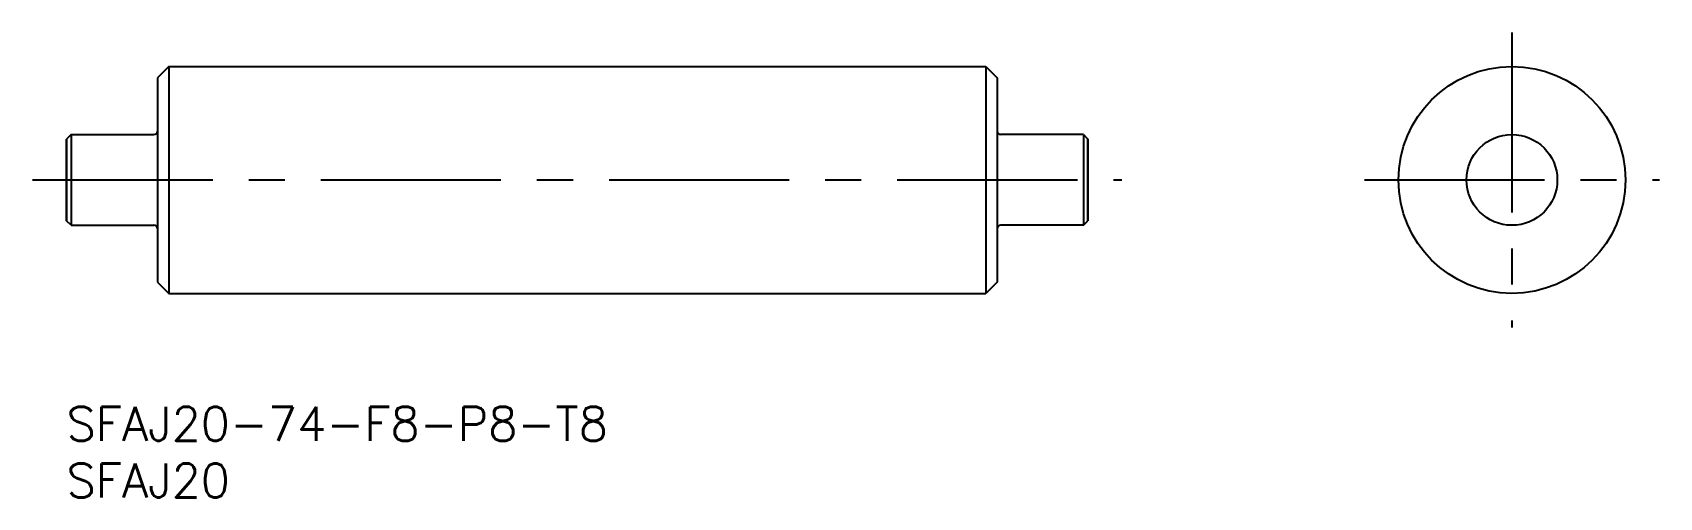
# Model space of a CAD drawing. Extents: x -3 to 140, y -8 to 33.
import ezdxf

# ---------------------------------------------------------------- set-up
doc = ezdxf.new("R2010")
doc.units = 0
doc.header["$LTSCALE"] = 0.5
doc.linetypes.add('CENTER', pattern=[50.8, 31.75, -6.35, 6.35, -6.35])
for name, color, linetype in [('MSM_CENTER', 1, 'CENTER'), ('MSM_CONTINUOUS', 7, 'CONTINUOUS'), ('MSM_PART_NUMBER', 7, 'CONTINUOUS')]:
    doc.layers.add(name, color=color, linetype=linetype)
doc.styles.get("Standard").update_dxf_attribs({"font": 'txt.shx', "height": 3, "bigfont": 'bigfont.shx'})

# ---------------------------------------------------------------- blocks, each defined once
blk = doc.blocks.new('*U4')
at = {"layer": 'MSM_PART_NUMBER'}
blk.add_text('SFAJ20-74-F8-P8-T8', height=3, dxfattribs=at).set_placement((0, -3))
blk = doc.blocks.new('*U5')
at = {"layer": 'MSM_PART_NUMBER'}
blk.add_text('SFAJ20', height=3, dxfattribs=at).set_placement((0, -8))

msp = doc.modelspace()

# ---------------------------------------------------------------- linework, layer by layer
at = {"layer": 'MSM_CENTER'}
for p, q in [((127.36, 33), (127.36, 7)), ((-3, 20), (93, 20)), ((114.36, 20), (140.36, 20))]:
    msp.add_line(p, q, dxfattribs=at)
at = {"layer": 'MSM_CONTINUOUS'}
for p, q in [((9, 30), (8, 29)), ((8, 29), (8, 11)), ((9, 30), (9, 10)), ((9, 30), (81, 30)), ((81, 30), (81, 10)), ((81, 30), (82, 29)), ((82, 29), (82, 11)), ((0.4, 24), (0, 23.6)), ((0, 23.6), (0, 16.4)), ((0, 16.4), (0, 23.6)), ((0.4, 24), (7.7, 24)), ((0.4, 24), (0.4, 16)), ((89.6, 24), (82.3, 24)), ((89.6, 24), (89.6, 16)), ((89.6, 24), (90, 23.6)), ((90, 23.6), (90, 16.4)), ((90, 16.4), (90, 23.6)), ((0.4, 16), (0, 16.4)), ((0.4, 16), (7.7, 16)), ((89.6, 16), (82.3, 16)), ((89.6, 16), (90, 16.4)), ((8, 11), (9, 10)), ((82, 11), (81, 10)), ((9, 10), (81, 10))]:
    msp.add_line(p, q, dxfattribs=at)
for radius in [10, 4]:
    msp.add_circle((127.36, 20), radius, dxfattribs=at)
for centre, start, end in [((7.7, 24.3), 270, 0), ((82.3, 24.3), 180, 270), ((7.7, 15.7), 0, 90), ((82.3, 15.7), 90, 180)]:
    msp.add_arc(centre, 0.3, start, end, dxfattribs=at)

# ---------------------------------------------------------------- block references
for name in ['*U4', '*U5']:
    msp.add_blockref(name, (0, 0), dxfattribs=at)

doc.saveas('drawing.dxf')
